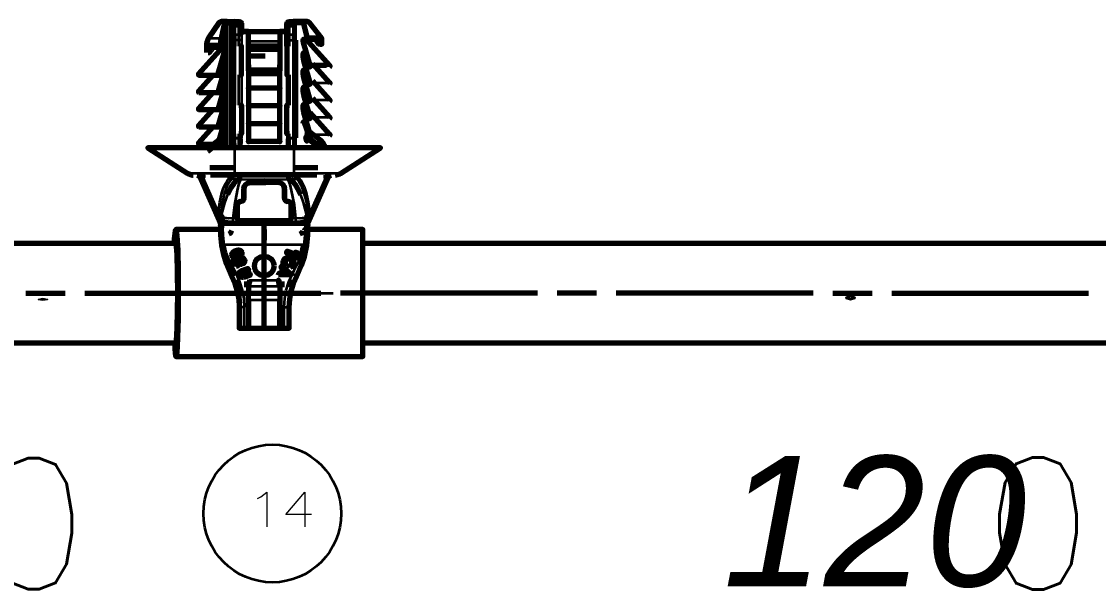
# Model space of a CAD drawing. Extents: x 0 to 174, y 0 to 33.
# Drawn here: x 48.113 to 50.266, y 8.325 to 9.462 of the extents above; entities that cross this region are included whole.
import ezdxf
from ezdxf.enums import TextEntityAlignment as Align

# ---------------------------------------------------------------- set-up
doc = ezdxf.new("R2010")
doc.units = 0
doc.layers.add('PDF2_문자', color=7, linetype='Continuous')
doc.layers.add('PDF2_형상', color=157, linetype='Continuous', true_color=0x405f80)
doc.layers.add('YOLO_TEXT', color=3, linetype='Continuous', true_color=0x008230)
doc.styles.add('OCR_LATIN', font='txt.shx')
doc.styles.add('PDF LucidaHandwriting Italic', font='ariali.ttf')

msp = doc.modelspace()

# ---------------------------------------------------------------- linework, layer by layer
at = {"layer": 'PDF2_형상', "lineweight": 70}
for points in [[(48.5237, 9.4618), (48.5207, 9.4618), (48.5142, 9.4618), (48.5121, 9.4618), (48.5119, 9.4618), (48.5079, 9.4597), (48.4863, 9.4287), (48.4829, 9.4199), (48.4828, 9.4175), (48.4828, 9.3997)], [(48.5062, 9.3546), (48.5058, 9.3571), (48.5194, 9.4033), (48.5199, 9.4065), (48.5199, 9.4076), (48.5196, 9.409), (48.5192, 9.4096), (48.5118, 9.4096), (48.5111, 9.4117), (48.5111, 9.4175), (48.5114, 9.4235), (48.5122, 9.4287), (48.5193, 9.4597), (48.5207, 9.4618), (48.5142, 9.4618), (48.5125, 9.4618), (48.5119, 9.4618)], [(48.5221, 9.2096), (48.5221, 9.4568), (48.5226, 9.4604), (48.5231, 9.4614), (48.5233, 9.4617), (48.5237, 9.4618), (48.53, 9.4618), (48.5337, 9.4618), (48.5369, 9.4618), (48.5392, 9.4618), (48.5399, 9.4618), (48.54, 9.4618), (48.5475, 9.4618)], [(48.5399, 9.4618), (48.5381, 9.4614), (48.5364, 9.4604), (48.5353, 9.4588), (48.535, 9.4568)], [(48.54, 9.4618), (48.54, 9.4617), (48.5401, 9.4525)], [(48.5474, 9.4525), (48.5475, 9.4617), (48.5475, 9.4618), (48.5478, 9.4618), (48.5496, 9.4614), (48.5512, 9.4604), (48.5522, 9.4588), (48.5526, 9.4568), (48.5526, 9.4421)], [(48.6432, 9.4421), (48.6432, 9.4568), (48.6436, 9.4588), (48.6446, 9.4604), (48.6463, 9.4614), (48.6481, 9.4618), (48.6483, 9.4618), (48.6558, 9.4618), (48.656, 9.4618)], [(48.6483, 9.4618), (48.6483, 9.4617), (48.6485, 9.4525)], [(48.6558, 9.4618), (48.6558, 9.4617), (48.6557, 9.4525)], [(48.6721, 9.4618), (48.6658, 9.4618), (48.6621, 9.4618), (48.6589, 9.4618), (48.6567, 9.4618), (48.656, 9.4618), (48.6578, 9.4614), (48.6594, 9.4604), (48.6606, 9.4588), (48.6608, 9.4568)], [(48.7131, 9.4165), (48.7097, 9.4165), (48.7115, 9.4165), (48.7131, 9.4165), (48.7131, 9.4279), (48.7128, 9.4287), (48.6879, 9.46), (48.6842, 9.4618), (48.6839, 9.4618), (48.6818, 9.4618), (48.6751, 9.4618), (48.6721, 9.4618), (48.6725, 9.4617), (48.6728, 9.4614), (48.6732, 9.4604), (48.6736, 9.4588), (48.6738, 9.4568)], [(48.709, 9.4287), (48.7076, 9.4287), (48.7035, 9.4287), (48.6846, 9.4287), (48.6765, 9.46), (48.6751, 9.4618), (48.6818, 9.4618), (48.6835, 9.4618), (48.6842, 9.4618)], [(48.6433, 9.4421), (48.6385, 9.4421), (48.6294, 9.4421), (48.6294, 9.4406), (48.6294, 9.4364), (48.6294, 9.43), (48.6294, 9.4224), (48.6294, 9.4151), (48.6294, 9.4133), (48.6294, 9.4126), (48.6294, 9.4097), (48.6294, 9.4067), (48.6294, 9.4058), (48.6294, 9.4057), (48.6294, 9.4056), (48.6294, 9.4026), (48.6294, 9.3946), (48.6294, 9.3819), (48.6294, 9.3662), (48.6294, 9.3644), (48.6294, 9.3635), (48.6294, 9.3632), (48.6294, 9.3643), (48.5664, 9.3643), (48.5664, 9.3635), (48.5664, 9.3632), (48.5664, 9.3644), (48.5664, 9.3662), (48.5664, 9.3819), (48.5664, 9.3946), (48.5664, 9.4026), (48.5664, 9.4056), (48.5664, 9.4067), (48.5664, 9.4097), (48.5664, 9.4117), (48.5664, 9.4126), (48.5664, 9.4151), (48.5664, 9.4224), (48.5664, 9.43), (48.5664, 9.4364), (48.5664, 9.4406), (48.5664, 9.4417), (48.5664, 9.4419), (48.5664, 9.4421), (48.5574, 9.4421), (48.5525, 9.4421)], [(48.5664, 9.4421), (48.6294, 9.4421)], [(48.6433, 9.4126), (48.6433, 9.4382)], [(48.5353, 9.2294), (48.5353, 9.4247)], [(48.5401, 9.4126), (48.5367, 9.4126), (48.5367, 9.3551), (48.5401, 9.3551)], [(48.5472, 9.3551), (48.5526, 9.3551), (48.5526, 9.4126), (48.5472, 9.4126)], [(48.6294, 9.4126), (48.5664, 9.4126)], [(48.6486, 9.4126), (48.6432, 9.4126), (48.6432, 9.3551), (48.6486, 9.3551)], [(48.6557, 9.3551), (48.6592, 9.3551), (48.6592, 9.4126), (48.6557, 9.4126)], [(48.6606, 9.4247), (48.6606, 9.2294)], [(48.7228, 9.3737), (48.7168, 9.3737), (48.69, 9.3737), (48.6764, 9.42), (48.676, 9.4233), (48.676, 9.4244), (48.6767, 9.4264), (48.6842, 9.4264), (48.6964, 9.4264), (48.7054, 9.4264), (48.7065, 9.4265), (48.7083, 9.4219), (48.7093, 9.4249), (48.7097, 9.4279), (48.7065, 9.4265)], [(48.6846, 9.4287), (48.6847, 9.4274), (48.6842, 9.4264)], [(48.6885, 9.4264), (48.6865, 9.4244)], [(48.7283, 9.3712), (48.7299, 9.3728), (48.7294, 9.3737), (48.6878, 9.42), (48.6865, 9.4233)], [(48.7097, 9.4165), (48.7096, 9.4165), (48.7092, 9.4165), (48.7083, 9.4165), (48.7076, 9.4165), (48.7069, 9.4167), (48.7064, 9.4171), (48.7033, 9.4214), (48.7054, 9.4214), (48.7054, 9.4264)], [(48.5093, 9.4065), (48.5081, 9.4033), (48.4664, 9.3571), (48.4665, 9.3549), (48.4675, 9.3546), (48.4682, 9.3546), (48.4701, 9.3546), (48.4781, 9.3546), (48.4903, 9.3546), (48.5062, 9.3546), (48.5082, 9.3546), (48.5083, 9.3546), (48.5086, 9.355), (48.5182, 9.3817), (48.5185, 9.3824), (48.5186, 9.3825), (48.5189, 9.3825), (48.519, 9.3825), (48.5192, 9.3822), (48.5197, 9.3811), (48.5199, 9.3796), (48.5199, 9.3751), (48.5196, 9.3706), (48.5188, 9.3665), (48.5058, 9.3225), (48.5062, 9.32)], [(48.4861, 9.3997), (48.4875, 9.3997), (48.4882, 9.3997), (48.4889, 9.4), (48.4894, 9.4004), (48.4925, 9.4047), (48.4946, 9.4076)], [(48.5118, 9.4096), (48.4999, 9.4096), (48.4908, 9.4096), (48.4894, 9.4099)], [(48.5093, 9.4076), (48.5074, 9.4096)], [(48.6294, 9.4056), (48.5664, 9.4056)], [(48.5997, 9.3926), (48.5664, 9.3926)], [(48.676, 9.2585), (48.6761, 9.2601), (48.6767, 9.2611), (48.6768, 9.2614), (48.6769, 9.2614), (48.6772, 9.2614), (48.6774, 9.2612), (48.6776, 9.2607), (48.6872, 9.2339), (48.6875, 9.2336), (48.6876, 9.2335), (48.6896, 9.2335), (48.69, 9.2343), (48.69, 9.236), (48.6771, 9.28), (48.6762, 9.2839), (48.676, 9.2886), (48.676, 9.2929), (48.6761, 9.2946), (48.6767, 9.2957), (48.6768, 9.2958), (48.6769, 9.2958), (48.6772, 9.2958), (48.6774, 9.2957), (48.6776, 9.2951), (48.6872, 9.2685), (48.6875, 9.2681), (48.6876, 9.2679), (48.6896, 9.2679), (48.69, 9.2687), (48.69, 9.2704), (48.6771, 9.3144), (48.6762, 9.3183), (48.676, 9.3231), (48.676, 9.3274), (48.6761, 9.329), (48.6767, 9.3301), (48.6768, 9.3303), (48.6769, 9.3303), (48.6772, 9.3303), (48.6774, 9.3301), (48.6776, 9.3296), (48.6872, 9.3029), (48.6875, 9.3025), (48.6876, 9.3024), (48.6896, 9.3024), (48.69, 9.3032), (48.69, 9.3049), (48.6771, 9.3489), (48.6762, 9.3528), (48.676, 9.3575), (48.676, 9.3618), (48.6761, 9.3635), (48.6767, 9.3646), (48.6768, 9.3647), (48.6769, 9.3647), (48.6772, 9.3647), (48.6774, 9.3646), (48.6776, 9.364), (48.6872, 9.3374), (48.6875, 9.3369), (48.6876, 9.3368), (48.6896, 9.3368), (48.69, 9.3376), (48.69, 9.3393), (48.6771, 9.3833), (48.6762, 9.3872), (48.676, 9.3919), (48.676, 9.3963), (48.6761, 9.3979), (48.6767, 9.399), (48.6768, 9.3992), (48.6769, 9.3992), (48.6772, 9.3992), (48.6774, 9.399), (48.6776, 9.3985), (48.6872, 9.3718), (48.6875, 9.3714), (48.6876, 9.3712), (48.6896, 9.3712), (48.69, 9.3721), (48.69, 9.3737)], [(48.5664, 9.375), (48.5664, 9.3701), (48.5664, 9.3672), (48.5664, 9.3592), (48.5664, 9.3465), (48.5664, 9.3308), (48.5664, 9.329), (48.5664, 9.3278), (48.5664, 9.3281), (48.5664, 9.3289), (48.6294, 9.3289), (48.6294, 9.3278), (48.6294, 9.3281), (48.6294, 9.329), (48.6294, 9.3308), (48.6294, 9.3465), (48.6294, 9.3592), (48.6294, 9.3672), (48.6294, 9.3701), (48.6294, 9.3715), (48.6294, 9.375)], [(48.7283, 9.3368), (48.7299, 9.3383), (48.7294, 9.3393), (48.695, 9.3775)], [(48.4951, 9.3546), (48.4664, 9.3225), (48.4665, 9.3204), (48.4675, 9.3201)], [(48.4675, 9.32), (48.4682, 9.32), (48.4701, 9.32), (48.4781, 9.32), (48.4903, 9.32), (48.5062, 9.32), (48.5082, 9.32), (48.5082, 9.3201), (48.5083, 9.3201), (48.5086, 9.3206), (48.5182, 9.3472), (48.5185, 9.3479), (48.5186, 9.3481), (48.5189, 9.3481), (48.519, 9.3481), (48.5192, 9.3478), (48.5197, 9.3467), (48.5199, 9.3451), (48.5199, 9.3407), (48.5196, 9.3361), (48.5188, 9.3321), (48.5058, 9.2881), (48.5062, 9.2856)], [(48.5664, 9.3632), (48.5664, 9.3631), (48.5664, 9.3632)], [(48.6294, 9.3572), (48.5664, 9.3572)], [(48.6294, 9.3632), (48.6294, 9.3631), (48.6294, 9.3632)], [(48.5664, 9.3396), (48.5664, 9.3346), (48.5664, 9.3318), (48.5664, 9.3236), (48.5664, 9.3111), (48.5664, 9.2953), (48.5664, 9.2936), (48.5664, 9.2924), (48.5664, 9.2926), (48.5664, 9.2935), (48.6294, 9.2935), (48.6294, 9.2924), (48.6294, 9.2926), (48.6294, 9.2936), (48.6294, 9.2953), (48.6294, 9.3111), (48.6294, 9.3237), (48.6294, 9.3318), (48.6294, 9.3346), (48.6294, 9.3361), (48.6294, 9.3396)], [(48.5664, 9.3278), (48.5664, 9.3276), (48.5664, 9.3278)], [(48.6294, 9.3278), (48.6294, 9.3276), (48.6294, 9.3278)], [(48.7283, 9.3024), (48.7299, 9.3039), (48.7294, 9.3049), (48.695, 9.3431)], [(48.4951, 9.32), (48.4664, 9.2881), (48.4665, 9.286), (48.4675, 9.2857)], [(48.4675, 9.2856), (48.4682, 9.2856), (48.4701, 9.2856), (48.4781, 9.2856), (48.4903, 9.2856), (48.5062, 9.2856), (48.5082, 9.2856), (48.5082, 9.2857), (48.5083, 9.2857), (48.5086, 9.2861), (48.5182, 9.3128), (48.5185, 9.3133), (48.5186, 9.3136), (48.5189, 9.3136), (48.519, 9.3136), (48.5192, 9.3133), (48.5197, 9.3122), (48.5199, 9.3107), (48.5199, 9.3062), (48.5196, 9.3017), (48.5188, 9.2976), (48.5058, 9.2536), (48.5062, 9.2511)], [(48.7283, 9.2679), (48.7299, 9.2694), (48.7294, 9.2704), (48.695, 9.3086)], [(48.4951, 9.2856), (48.4664, 9.2536), (48.4665, 9.2515), (48.4675, 9.2513)], [(48.5401, 9.2369), (48.5367, 9.2369), (48.5367, 9.2944), (48.5401, 9.2944)], [(48.5472, 9.2944), (48.5526, 9.2944), (48.5526, 9.2369), (48.5472, 9.2369)], [(48.5664, 9.3042), (48.5664, 9.2992), (48.5664, 9.2964), (48.5664, 9.2882), (48.5664, 9.2757), (48.5664, 9.2599), (48.5664, 9.2582), (48.5664, 9.2569), (48.5664, 9.2572), (48.5664, 9.2581), (48.6294, 9.2581), (48.6294, 9.2569), (48.6294, 9.2572), (48.6294, 9.2582), (48.6294, 9.2599), (48.6294, 9.2757), (48.6294, 9.2882), (48.6294, 9.2964), (48.6294, 9.2992), (48.6294, 9.3007), (48.6294, 9.3042)], [(48.5664, 9.2924), (48.5664, 9.2922), (48.5664, 9.2924)], [(48.6294, 9.2924), (48.6294, 9.2922), (48.6294, 9.2924)], [(48.6486, 9.2369), (48.6432, 9.2369), (48.6432, 9.2944), (48.6486, 9.2944)], [(48.6557, 9.2369), (48.6592, 9.2369), (48.6592, 9.2944), (48.6557, 9.2944)], [(48.4675, 9.2511), (48.4682, 9.2511), (48.4701, 9.2511), (48.4781, 9.2511), (48.4903, 9.2511), (48.5062, 9.2511), (48.5082, 9.2511), (48.5082, 9.2513), (48.5083, 9.2513), (48.5086, 9.2517), (48.5182, 9.2783), (48.5185, 9.2789), (48.5186, 9.279), (48.5189, 9.2792), (48.519, 9.2792), (48.5192, 9.2789), (48.5197, 9.2778), (48.5199, 9.2763), (48.5199, 9.2718), (48.5196, 9.2672), (48.5188, 9.2632), (48.5058, 9.2192), (48.5062, 9.2167)], [(48.5664, 9.2687), (48.5664, 9.2637), (48.5664, 9.261), (48.5664, 9.2528), (48.5664, 9.2401), (48.5664, 9.2244), (48.5664, 9.2226), (48.5664, 9.2215), (48.5664, 9.2218), (48.5664, 9.2226), (48.6294, 9.2226), (48.6294, 9.2215), (48.6294, 9.2218), (48.6294, 9.2228), (48.6294, 9.2244), (48.6294, 9.2403), (48.6294, 9.2528), (48.6294, 9.261), (48.6294, 9.2637), (48.6294, 9.2653), (48.6294, 9.2687)], [(48.7283, 9.2335), (48.7299, 9.235), (48.7294, 9.236), (48.6897, 9.28)], [(48.4951, 9.2511), (48.4664, 9.2192), (48.4665, 9.2171), (48.4675, 9.2167), (48.4682, 9.2167), (48.4701, 9.2167), (48.4781, 9.2167), (48.4903, 9.2167), (48.5062, 9.2167), (48.5082, 9.2167), (48.5083, 9.2168), (48.5086, 9.2172), (48.5182, 9.2439), (48.5185, 9.2444), (48.5186, 9.2446), (48.5189, 9.2447), (48.519, 9.2447), (48.5192, 9.2444), (48.5197, 9.2433), (48.5199, 9.2417), (48.5093, 9.2417)], [(48.5199, 9.2417), (48.5199, 9.2094)], [(48.5664, 9.2569), (48.5664, 9.2568), (48.5664, 9.2569)], [(48.6294, 9.2569), (48.6294, 9.2568), (48.6294, 9.2569)], [(48.7182, 9.2138), (48.7156, 9.2189), (48.7086, 9.2151), (48.7156, 9.2189), (48.7115, 9.2236), (48.6868, 9.2429)], [(48.5099, 9.2269), (48.4818, 9.2058)], [(48.5144, 9.2265), (48.5144, 9.2203), (48.5144, 9.2188), (48.5144, 9.215), (48.5144, 9.2138)], [(48.5664, 9.2215), (48.5664, 9.2214), (48.5664, 9.2215)], [(48.6294, 9.2215), (48.6294, 9.2214), (48.6294, 9.2215)], [(48.6829, 9.2225), (48.6814, 9.2303), (48.6842, 9.2307), (48.6876, 9.2249), (48.6856, 9.2254), (48.6836, 9.2244), (48.6829, 9.2225), (48.6833, 9.224), (48.6846, 9.2251), (48.6861, 9.2254), (48.6876, 9.2247), (48.6876, 9.2249), (48.7017, 9.2139), (48.7043, 9.2107), (48.705, 9.2093)], [(48.6835, 9.2242), (48.6853, 9.2256), (48.6869, 9.2258)], [(48.7067, 9.2174), (48.7115, 9.2236)], [(48.7399, 9.1547), (48.749, 9.1571), (48.7504, 9.1578), (48.8306, 9.2089), (48.6569, 9.2089), (48.5389, 9.2089), (48.4161, 9.2089), (48.3785, 9.2089), (48.3686, 9.2089), (48.3668, 9.2089), (48.3653, 9.2089), (48.4454, 9.1578), (48.4544, 9.1547), (48.456, 9.1547)], [(48.5082, 9.2085), (48.5117, 9.2142), (48.5144, 9.2138), (48.5129, 9.2061)], [(48.7112, 9.2101), (48.7174, 9.2133), (48.7182, 9.2138), (48.7196, 9.2104), (48.72, 9.2068)], [(48.464, 9.1547), (48.4667, 9.1539), (48.4685, 9.1518), (48.4749, 9.1499), (48.4749, 9.1547), (48.4749, 9.1499), (48.4685, 9.1518), (48.5101, 9.0585), (48.5065, 9.0786)], [(48.5389, 9.1694), (48.4892, 9.1694)], [(48.7032, 9.1547), (48.6888, 9.1547), (48.6569, 9.1547), (48.5389, 9.1547), (48.5072, 9.1547), (48.4908, 9.1547)], [(48.7049, 9.1694), (48.6569, 9.1694)], [(48.6635, 9.1464), (48.6622, 9.149), (48.6626, 9.1518), (48.6643, 9.1539), (48.6669, 9.1547)], [(48.6854, 9.0569), (48.6857, 9.0585), (48.7274, 9.1518), (48.721, 9.1499), (48.7274, 9.1518), (48.7292, 9.1539), (48.7318, 9.1547)], [(48.721, 9.1547), (48.721, 9.154), (48.721, 9.1499)], [(48.525, 9.1158), (48.5318, 9.1296), (48.5376, 9.1385), (48.5447, 9.1458)], [(48.5575, 9.1275), (48.5587, 9.1328), (48.5575, 9.1275), (48.5575, 9.1274), (48.5572, 9.1079), (48.5568, 9.1056)], [(48.5587, 9.1328), (48.5606, 9.1357), (48.5646, 9.1387), (48.5701, 9.14), (48.5949, 9.14)], [(48.6371, 9.1328), (48.6385, 9.1275), (48.6371, 9.1328), (48.6353, 9.1357), (48.6312, 9.1387), (48.6257, 9.14), (48.601, 9.14), (48.5949, 9.14), (48.601, 9.14)], [(48.671, 9.1154), (48.6654, 9.1271), (48.6597, 9.1364), (48.6558, 9.1414), (48.6511, 9.1458)], [(48.5572, 9.1079), (48.5575, 9.1274)], [(48.6385, 9.1274), (48.6385, 9.1079), (48.6385, 9.1274), (48.6385, 9.1275)], [(48.5463, 9.1001), (48.5492, 9.1015), (48.5497, 9.1015), (48.5501, 9.1015), (48.5503, 9.1017), (48.551, 9.1017), (48.5547, 9.1028), (48.5568, 9.1056), (48.5544, 9.1026), (48.551, 9.1017), (48.5503, 9.1017), (48.5463, 9.1001), (48.5456, 9.0993)], [(48.551, 9.1017), (48.551, 9.1017)], [(48.6399, 9.1042), (48.6426, 9.1021), (48.6444, 9.1017), (48.6407, 9.1032), (48.6399, 9.1042), (48.6385, 9.1079)], [(48.6503, 9.0993), (48.6518, 9.0954), (48.6503, 9.0993), (48.6483, 9.101), (48.6456, 9.1017), (48.6449, 9.1017), (48.6444, 9.1017)], [(48.6518, 9.0954), (48.6519, 9.0685), (48.6519, 9.0683), (48.6519, 9.0685), (48.6518, 9.0953)], [(48.5065, 9.0814), (48.5082, 9.0789), (48.5083, 9.0786), (48.5101, 9.0719), (48.5104, 9.0649), (48.5104, 9.064), (48.5104, 9.0629), (48.5104, 9.0603), (48.5104, 9.0558), (48.5104, 9.0537), (48.5104, 9.0544), (48.5121, 9.0572), (48.5154, 9.0585)], [(48.5104, 9.0629), (48.5106, 9.0633), (48.5113, 9.065), (48.5128, 9.0661), (48.5143, 9.0667), (48.5129, 9.0708), (48.5125, 9.0744), (48.5125, 9.0746)], [(48.5439, 9.0683), (48.5444, 9.0663), (48.5457, 9.0646), (48.5489, 9.0635), (48.5821, 9.0635), (48.5931, 9.0635), (48.6371, 9.0635), (48.6469, 9.0635)], [(48.6504, 9.0649), (48.6469, 9.0635), (48.6504, 9.0649), (48.6515, 9.0664), (48.6519, 9.0683)], [(48.6519, 9.0685), (48.6519, 9.0685)], [(48.6804, 9.0585), (48.6836, 9.0575), (48.685, 9.0556), (48.6854, 9.0537), (48.6854, 9.0603), (48.6854, 9.0629), (48.6854, 9.0631), (48.6854, 9.0633), (48.6854, 9.0642), (48.6854, 9.0649), (48.6857, 9.0719), (48.6875, 9.0786), (48.6876, 9.0789), (48.6893, 9.0814)], [(48.6832, 9.0746), (48.6833, 9.0744), (48.6829, 9.0708), (48.6815, 9.0667), (48.6843, 9.0653), (48.6853, 9.0633), (48.6854, 9.0629)], [(48.6857, 9.0585), (48.6893, 9.0786)], [(48.5104, 9.0569), (48.5101, 9.0585)], [(48.5104, 9.0558), (48.5118, 9.0592), (48.5149, 9.0606), (48.5154, 9.0606)], [(48.5104, 9.0537), (48.5104, 9.0454), (48.5107, 9.0347), (48.5128, 9.0146), (48.5165, 8.9958), (48.5221, 8.9775), (48.5271, 8.9649), (48.5328, 8.9526), (48.5393, 8.9378), (48.544, 8.9222), (48.5469, 8.9061), (48.5479, 8.89), (48.5479, 8.8486), (48.5579, 8.8486), (48.5642, 8.8486), (48.5667, 8.8486), (48.5692, 8.8486), (48.6267, 8.8486), (48.6292, 8.8486), (48.6317, 8.8486), (48.6379, 8.8486), (48.6479, 8.8486), (48.6479, 8.89), (48.6489, 8.9061), (48.6518, 8.9222), (48.6565, 8.9378), (48.6631, 8.9526), (48.6725, 8.9742), (48.6782, 8.9919), (48.6831, 9.0146), (48.6851, 9.0347), (48.6854, 9.0454), (48.6854, 9.0537)], [(48.5104, 9.0517), (48.5113, 9.0486), (48.5136, 9.0463), (48.5167, 9.0454)], [(48.5154, 9.0583), (48.6804, 9.0583)], [(48.6792, 9.045), (48.6792, 9.0454), (48.6822, 9.0463), (48.6846, 9.0486), (48.6854, 9.0517)], [(48.6854, 9.0603), (48.685, 9.0619), (48.684, 9.0635), (48.6824, 9.0644), (48.6804, 9.0647)], [(48.6804, 9.049), (48.684, 9.0481), (48.685, 9.0468), (48.6854, 9.0454)], [(48.4182, 9.0179), (48.4186, 9.0264), (48.4203, 9.0431), (48.421, 9.0451), (48.4211, 9.0454), (48.4213, 9.0456), (48.4213, 9.0454), (48.4214, 9.0454), (48.4215, 9.0453), (48.4217, 9.045), (48.4221, 9.0435), (48.4233, 9.0335), (48.4249, 9.0043), (48.4258, 8.9622), (48.4257, 8.8669), (48.4239, 8.8111), (48.4222, 8.7939), (48.4215, 8.7917), (48.4214, 8.7914), (48.4213, 8.7914), (48.5979, 8.7914), (48.7951, 8.7914), (48.7951, 9.0456), (48.6854, 9.0456)], [(48.5104, 9.0456), (48.4213, 9.0456)], [(48.5269, 9.0372), (48.5303, 9.0385), (48.5321, 9.0404), (48.5329, 9.0438)], [(48.6694, 9.0372), (48.6728, 9.0385), (48.6746, 9.0404), (48.6754, 9.0438)], [(46.9975, 8.8189), (48.4213, 8.8189), (48.4214, 8.8189), (48.4214, 8.819), (48.4217, 8.8197), (48.4224, 8.8232), (48.4239, 8.8482), (48.425, 8.9167), (48.4247, 8.9604), (48.4236, 8.9958), (48.4225, 9.0122), (48.4213, 9.0179), (46.9975, 9.0179)], [(48.6686, 8.9825), (48.6729, 8.9972), (48.6762, 9.0122)], [(50.7465, 9.0179), (48.7951, 9.0179)], [(48.5265, 8.9846), (48.5319, 8.9701), (48.5383, 8.9562)], [(48.5431, 8.9458), (48.5454, 8.9301), (48.5476, 8.9036), (48.5474, 8.9032), (48.5474, 8.9029), (48.5478, 8.9031), (48.5535, 8.9036)], [(48.5629, 8.9301), (48.5629, 8.9414)], [(48.6329, 8.9414), (48.6329, 8.9301)], [(48.6504, 8.9301), (48.6528, 8.9458)], [(48.5667, 8.8486), (48.5667, 8.9181), (48.5669, 8.9275), (48.5674, 8.9322)], [(48.6285, 8.9322), (48.6289, 8.9275), (48.6292, 8.9181), (48.6292, 8.8486)], [(48.6482, 8.9036), (48.6485, 8.9032), (48.6485, 8.9029)], [(48.4182, 8.8189), (48.4196, 8.7985), (48.4204, 8.7932), (48.4213, 8.7914)], [(48.7951, 8.8189), (50.7465, 8.8189)]]:
    msp.add_lwpolyline(points, dxfattribs=at)
at = {"layer": 'PDF2_형상', "lineweight": 35}
for points in [[(48.5193, 9.4597), (48.5079, 9.4597)], [(48.5221, 9.4568), (48.53, 9.4568), (48.53, 9.2103)], [(48.54, 9.4618), (48.5381, 9.4614), (48.5365, 9.4604), (48.5354, 9.4588), (48.535, 9.4568), (48.53, 9.4568), (48.53, 9.4618)], [(48.535, 9.4568), (48.535, 9.4568)], [(48.5351, 9.45), (48.5351, 9.455), (48.5351, 9.4567), (48.535, 9.4568)], [(48.5475, 9.4618), (48.5493, 9.4614), (48.551, 9.4604), (48.5521, 9.4588), (48.5524, 9.4568), (48.5526, 9.4568)], [(48.5524, 9.4568), (48.5524, 9.4567), (48.5524, 9.455), (48.5522, 9.45), (48.5522, 9.4325), (48.5522, 9.4247), (48.5522, 9.4126)], [(48.6432, 9.4568), (48.6435, 9.4568)], [(48.6485, 9.4525), (48.6453, 9.4519), (48.6442, 9.4512), (48.6436, 9.4504), (48.6436, 9.45), (48.6435, 9.455), (48.6435, 9.4567), (48.6435, 9.4568), (48.6438, 9.4588), (48.6449, 9.4604), (48.6465, 9.4614), (48.6483, 9.4618)], [(48.6658, 9.4568), (48.6608, 9.4568), (48.6601, 9.4593), (48.6583, 9.4611), (48.6558, 9.4618)], [(48.6608, 9.4568), (48.6608, 9.4567), (48.6607, 9.455), (48.6607, 9.45)], [(48.6608, 9.4568), (48.6608, 9.4568)], [(48.6738, 9.4568), (48.6658, 9.4568), (48.6658, 9.4604), (48.6658, 9.4618)], [(48.6879, 9.46), (48.6765, 9.46)], [(48.5353, 9.4325), (48.5351, 9.45), (48.5353, 9.4504), (48.5358, 9.4512), (48.5369, 9.4519), (48.5401, 9.4525)], [(48.5472, 9.4126), (48.5472, 9.4247), (48.5401, 9.4247), (48.5353, 9.4247), (48.5353, 9.4325), (48.5357, 9.4335), (48.5367, 9.4343), (48.5401, 9.4351), (48.5401, 9.4525), (48.5474, 9.4525), (48.5506, 9.4519), (48.5517, 9.4512), (48.5522, 9.4504), (48.5522, 9.45)], [(48.5522, 9.4247), (48.5472, 9.4247), (48.5472, 9.4351), (48.5401, 9.4351), (48.5401, 9.4247), (48.5401, 9.4126)], [(48.5522, 9.4325), (48.5521, 9.4329), (48.5515, 9.4337), (48.5504, 9.4344), (48.5472, 9.4351), (48.5474, 9.4525)], [(48.5664, 9.4382), (48.5574, 9.4382), (48.5525, 9.4382)], [(48.5574, 9.4421), (48.5574, 9.441), (48.5574, 9.4382)], [(48.6433, 9.4382), (48.6385, 9.4382), (48.6294, 9.4382)], [(48.6385, 9.4382), (48.6385, 9.4421)], [(48.6436, 9.4247), (48.6486, 9.4247), (48.6486, 9.4351), (48.6451, 9.4343), (48.644, 9.4335), (48.6436, 9.4325), (48.6436, 9.45)], [(48.6557, 9.4525), (48.6557, 9.4351), (48.6587, 9.4344), (48.6599, 9.4337), (48.6606, 9.4329), (48.6606, 9.4325)], [(48.4828, 9.4175), (48.5111, 9.4175)], [(48.4863, 9.4287), (48.5122, 9.4287)], [(48.5664, 9.4224), (48.6294, 9.4224)], [(48.5664, 9.4151), (48.6294, 9.4151)], [(48.6436, 9.4126), (48.6436, 9.4247), (48.6436, 9.4325)], [(48.6486, 9.4126), (48.6486, 9.4247), (48.6557, 9.4247), (48.6557, 9.4126)], [(48.676, 9.4244), (48.6865, 9.4244)], [(48.6865, 9.4233), (48.676, 9.4233)], [(48.6878, 9.42), (48.6764, 9.42)], [(48.7054, 9.4214), (48.7083, 9.4219), (48.7083, 9.4165)], [(48.7097, 9.4279), (48.7097, 9.4165)], [(48.4861, 9.3997), (48.4861, 9.4117), (48.5111, 9.4117)], [(48.4875, 9.3997), (48.4875, 9.4054), (48.4908, 9.4047), (48.4908, 9.4082), (48.4908, 9.4096)], [(48.4908, 9.4047), (48.4925, 9.4047)], [(48.5194, 9.4033), (48.5081, 9.4033)], [(48.5093, 9.4076), (48.5199, 9.4076)], [(48.5199, 9.4065), (48.5093, 9.4065)], [(48.5956, 9.4097), (48.5664, 9.4097)], [(48.676, 9.3963), (48.6865, 9.3963)], [(48.6865, 9.3919), (48.676, 9.3919)], [(48.5093, 9.3796), (48.5199, 9.3796)], [(48.5199, 9.3751), (48.5093, 9.3751)], [(48.6771, 9.3833), (48.6897, 9.3833)], [(48.7228, 9.3737), (48.7294, 9.3737)], [(48.4664, 9.3571), (48.5058, 9.3571)], [(48.5061, 9.3665), (48.5188, 9.3665)], [(48.5401, 9.2944), (48.5401, 9.3551)], [(48.5472, 9.2944), (48.5472, 9.3551)], [(48.5522, 9.3551), (48.5522, 9.2944)], [(48.5525, 9.3551), (48.5525, 9.2944)], [(48.5664, 9.3662), (48.6294, 9.3662)], [(48.6436, 9.2944), (48.6436, 9.3551)], [(48.6486, 9.3551), (48.6486, 9.2944)], [(48.6557, 9.3551), (48.6557, 9.2944)], [(48.676, 9.3618), (48.6865, 9.3618)], [(48.6865, 9.3575), (48.676, 9.3575)], [(48.6771, 9.3489), (48.6897, 9.3489)], [(48.5061, 9.3321), (48.5188, 9.3321)], [(48.5093, 9.3451), (48.5199, 9.3451)], [(48.5199, 9.3407), (48.5093, 9.3407)], [(48.6294, 9.3308), (48.5664, 9.3308)], [(48.676, 9.3274), (48.6865, 9.3274)], [(48.69, 9.3393), (48.7188, 9.3393), (48.7267, 9.3393), (48.7282, 9.3393), (48.7294, 9.3393)], [(48.4664, 9.3225), (48.5058, 9.3225)], [(48.5093, 9.3107), (48.5199, 9.3107)], [(48.5199, 9.3062), (48.5093, 9.3062)], [(48.6865, 9.3231), (48.676, 9.3231)], [(48.6771, 9.3144), (48.6897, 9.3144)], [(48.69, 9.3049), (48.7188, 9.3049), (48.7267, 9.3049), (48.7282, 9.3049), (48.7294, 9.3049)], [(48.4664, 9.2881), (48.5058, 9.2881)], [(48.5061, 9.2976), (48.5188, 9.2976)], [(48.6294, 9.2953), (48.5664, 9.2953)], [(48.676, 9.2929), (48.6865, 9.2929)], [(48.6865, 9.2886), (48.676, 9.2886)], [(48.5061, 9.2632), (48.5188, 9.2632)], [(48.5093, 9.2763), (48.5199, 9.2763)], [(48.5199, 9.2718), (48.5093, 9.2718)], [(48.6771, 9.28), (48.6897, 9.28)], [(48.69, 9.2704), (48.7188, 9.2704), (48.7267, 9.2704), (48.7282, 9.2704), (48.7294, 9.2704)], [(48.4664, 9.2536), (48.5058, 9.2536)], [(48.6294, 9.2599), (48.5664, 9.2599)], [(48.6814, 9.2353), (48.6822, 9.2412), (48.6837, 9.2443), (48.6846, 9.2451), (48.685, 9.2454), (48.6854, 9.2454), (48.6858, 9.2453)], [(48.7112, 9.2101), (48.7086, 9.2151), (48.7067, 9.2174), (48.6837, 9.2353), (48.6836, 9.2388), (48.6843, 9.2417), (48.6856, 9.2429), (48.6861, 9.2432), (48.6868, 9.2429)], [(48.4664, 9.2192), (48.5058, 9.2192)], [(48.5118, 9.225), (48.5122, 9.22), (48.5121, 9.2188), (48.4865, 9.1994)], [(48.5099, 9.2269), (48.5101, 9.2271), (48.5103, 9.2271), (48.5107, 9.2268), (48.5113, 9.2264), (48.5118, 9.225), (48.5131, 9.226), (48.5135, 9.2265), (48.5125, 9.229), (48.5108, 9.2304)], [(48.5117, 9.2142), (48.5121, 9.215), (48.5121, 9.2188), (48.5144, 9.2188)], [(48.5144, 9.2265), (48.5135, 9.2265), (48.5144, 9.2203), (48.5122, 9.22)], [(48.5353, 9.2078), (48.5353, 9.2272), (48.5353, 9.2294), (48.5401, 9.2294), (48.5401, 9.2369)], [(48.5403, 9.2082), (48.5401, 9.2276), (48.5357, 9.2274), (48.5354, 9.2274), (48.5353, 9.2272)], [(48.5472, 9.2082), (48.5472, 9.2276), (48.5401, 9.2276), (48.5401, 9.2294), (48.5472, 9.2294), (48.5472, 9.2276), (48.5518, 9.2274), (48.5521, 9.2274), (48.5521, 9.2272), (48.5522, 9.2272), (48.5522, 9.2294)], [(48.5522, 9.2369), (48.5522, 9.2294), (48.5472, 9.2294), (48.5472, 9.2369)], [(48.5522, 9.2272), (48.5521, 9.2078)], [(48.5525, 9.2089), (48.5525, 9.2369)], [(48.6294, 9.2244), (48.5664, 9.2244)], [(48.6436, 9.2369), (48.6436, 9.2294), (48.6486, 9.2294), (48.6486, 9.2369)], [(48.6436, 9.2294), (48.6436, 9.2272), (48.6438, 9.2272), (48.6438, 9.2274), (48.644, 9.2274), (48.6486, 9.2276), (48.6486, 9.2294), (48.6557, 9.2294), (48.6557, 9.2276), (48.6486, 9.2276), (48.6486, 9.2082)], [(48.6438, 9.2078), (48.6436, 9.2272)], [(48.6557, 9.2369), (48.6557, 9.2294), (48.6606, 9.2294), (48.6606, 9.2272), (48.6604, 9.2274), (48.6601, 9.2274), (48.6557, 9.2276), (48.6557, 9.2082)], [(48.6606, 9.2272), (48.6606, 9.2078)], [(48.6814, 9.2303), (48.6814, 9.2315), (48.6837, 9.2315), (48.6837, 9.2353), (48.6814, 9.2353), (48.6814, 9.2315)], [(48.6829, 9.2225), (48.6829, 9.2225)], [(48.6842, 9.2307), (48.6837, 9.2315), (48.7035, 9.2163)], [(48.69, 9.236), (48.7188, 9.236), (48.7267, 9.236), (48.7282, 9.236), (48.7294, 9.236)], [(48.5144, 9.215), (48.5121, 9.215)], [(48.6569, 9.2089), (48.6569, 9.1578), (48.5389, 9.1578), (48.5389, 9.2089)], [(48.7043, 9.2107), (48.705, 9.2111), (48.7068, 9.2121), (48.7035, 9.2163), (48.7021, 9.2146), (48.7018, 9.214), (48.7017, 9.2139)], [(48.7068, 9.2121), (48.7076, 9.2107), (48.705, 9.2093)], [(48.5389, 9.1547), (48.5389, 9.1578), (48.4728, 9.1578), (48.4454, 9.1578)], [(48.5421, 9.1547), (48.5446, 9.1538), (48.5461, 9.1514), (48.5461, 9.1483), (48.5447, 9.1458), (48.5324, 9.1464)], [(48.5489, 9.1547), (48.5497, 9.1544), (48.5504, 9.1538), (48.5512, 9.1514), (48.551, 9.1469), (48.5504, 9.1458), (48.5979, 9.1465), (48.6454, 9.1458), (48.6446, 9.1483), (48.6446, 9.1514), (48.6453, 9.1536), (48.6458, 9.1543), (48.6465, 9.1547), (48.6468, 9.1547)], [(48.6635, 9.1464), (48.6511, 9.1458), (48.6497, 9.1483), (48.6497, 9.1514), (48.6512, 9.1538), (48.6538, 9.1547)], [(48.7504, 9.1578), (48.6569, 9.1578), (48.6569, 9.1547)], [(48.721, 9.1547), (48.721, 9.1533), (48.721, 9.1499), (48.6893, 9.0786), (48.6893, 9.0814), (48.6868, 9.1006), (48.6824, 9.119), (48.679, 9.1292), (48.6747, 9.1385), (48.6711, 9.1446), (48.6669, 9.1499), (48.6649, 9.1478), (48.6642, 9.1471), (48.6636, 9.1465), (48.6635, 9.1465), (48.6635, 9.1464), (48.6681, 9.1406), (48.6715, 9.1339), (48.6768, 9.1206), (48.6815, 9.1021), (48.6846, 9.0787)], [(48.4749, 9.1499), (48.5065, 9.0786), (48.5065, 9.0814), (48.509, 9.1006), (48.5135, 9.119), (48.5168, 9.1292), (48.5211, 9.1385), (48.5246, 9.1446), (48.5289, 9.1499), (48.5324, 9.1464), (48.5278, 9.1403), (48.524, 9.1336), (48.5186, 9.119), (48.5137, 9.0989), (48.5111, 9.0787), (48.5082, 9.0789)], [(48.5447, 9.1458), (48.5504, 9.1458), (48.5468, 9.1357), (48.5437, 9.1237), (48.5383, 9.0953), (48.5354, 9.0681), (48.5269, 9.0679), (48.5183, 9.0689), (48.5154, 9.0699), (48.5136, 9.0708), (48.5126, 9.0725), (48.5125, 9.0744), (48.5122, 9.0729), (48.5106, 9.0633)], [(48.6511, 9.1458), (48.6454, 9.1458), (48.649, 9.1357), (48.6521, 9.1236), (48.6575, 9.0953), (48.6604, 9.0681), (48.6519, 9.0683)], [(48.5126, 9.0746), (48.5189, 9.0992), (48.525, 9.1158)], [(48.6832, 9.0746), (48.6767, 9.0997), (48.671, 9.1154)], [(48.5503, 9.1017), (48.5503, 9.1017)], [(48.551, 9.1017), (48.551, 9.1017)], [(48.5083, 9.0786), (48.5065, 9.0786)], [(48.5111, 9.0787), (48.5104, 9.0629)], [(48.6853, 9.0633), (48.6835, 9.0736), (48.6833, 9.0744), (48.6833, 9.0728), (48.6815, 9.0704), (48.6783, 9.069), (48.669, 9.0679), (48.6604, 9.0681), (48.6606, 9.0608), (48.5979, 9.0604), (48.5353, 9.0608), (48.5299, 9.061), (48.5244, 9.0617), (48.5194, 9.0631), (48.5154, 9.0647), (48.5154, 9.0606), (48.5154, 9.0585), (48.5154, 9.0583), (48.5154, 9.049)], [(48.5439, 9.0683), (48.5354, 9.0681), (48.5353, 9.0608)], [(48.6833, 9.0744), (48.6833, 9.0744)], [(48.6833, 9.0744), (48.6833, 9.0744)], [(48.6854, 9.0629), (48.6846, 9.0787), (48.6876, 9.0789)], [(48.6893, 9.0786), (48.6875, 9.0786)], [(48.5104, 9.0603), (48.5108, 9.0619), (48.5119, 9.0635), (48.5135, 9.0644), (48.5154, 9.0647), (48.5143, 9.0667)], [(48.5128, 9.0146), (48.5135, 9.0147), (48.5178, 9.0153), (48.5158, 9.0335), (48.5154, 9.049), (48.5132, 9.0486), (48.5114, 9.0475), (48.5107, 9.0465), (48.5104, 9.0454)], [(48.6815, 9.0667), (48.6804, 9.0647), (48.6764, 9.0629), (48.6713, 9.0617), (48.6606, 9.0608)], [(48.6831, 9.0146), (48.6824, 9.0147), (48.6813, 9.0149), (48.6781, 9.0153), (48.68, 9.0335), (48.6804, 9.049), (48.6804, 9.0583), (48.6804, 9.0585), (48.6804, 9.0647)], [(48.6542, 8.9572), (48.6576, 8.9642), (48.6611, 8.9712), (48.6649, 8.9782), (48.6683, 8.9853), (48.6746, 8.9999), (48.6781, 9.0153), (48.5178, 9.0153), (48.5213, 8.9999), (48.5274, 8.9853), (48.531, 8.9782), (48.5347, 8.9712), (48.5382, 8.9642), (48.5417, 8.9572), (48.534, 8.9532), (48.5328, 8.9526)], [(48.5417, 8.9572), (48.5488, 8.9413), (48.5538, 8.9246), (48.5569, 8.9074), (48.5579, 8.89)], [(48.5674, 8.9322), (48.5692, 8.9324), (48.5692, 8.9444), (48.6267, 8.9444), (48.6267, 8.9324), (48.6285, 8.9322)], [(48.6379, 8.89), (48.6389, 8.9074), (48.6421, 8.9246), (48.6471, 8.9413), (48.6542, 8.9572), (48.6599, 8.9543), (48.6618, 8.9532), (48.6631, 8.9526)], [(48.5642, 8.9181), (48.5646, 8.926), (48.5657, 8.9326)], [(48.5642, 8.8486), (48.5642, 8.9181), (48.5658, 8.9181), (48.5664, 8.9181), (48.5665, 8.9181), (48.5667, 8.9181)], [(48.5667, 8.9156), (48.5667, 8.9157), (48.5668, 8.9158), (48.5674, 8.916), (48.5692, 8.9162), (48.5692, 8.9324), (48.6267, 8.9324), (48.6267, 8.9162), (48.6285, 8.916), (48.629, 8.9158), (48.6292, 8.9157), (48.6292, 8.9156)], [(48.6301, 8.9326), (48.6312, 8.926), (48.6317, 8.9181), (48.6292, 8.9181)], [(48.6317, 8.9181), (48.6317, 8.8486)], [(48.5667, 8.9042), (48.5674, 8.9042), (48.5692, 8.9042), (48.5692, 8.9162), (48.6267, 8.9162), (48.6267, 8.9042), (48.6285, 8.9042), (48.6292, 8.9042)], [(48.6267, 8.8486), (48.6267, 8.9042), (48.5692, 8.9042), (48.5692, 8.8486)], [(48.5579, 8.8486), (48.5579, 8.89), (48.5481, 8.89), (48.5479, 8.89)], [(48.6379, 8.8486), (48.6379, 8.89), (48.6443, 8.89), (48.6465, 8.89), (48.6479, 8.89)]]:
    msp.add_lwpolyline(points, dxfattribs=at)
at = {"layer": 'PDF2_형상', "lineweight": 70}
for points in [[(48.5525, 9.4421), (48.5525, 9.4419), (48.5525, 9.4407), (48.5525, 9.4382), (48.5525, 9.4407), (48.5525, 9.4419)], [(48.6433, 9.4421), (48.6433, 9.4382), (48.6433, 9.4407), (48.6433, 9.4419)], [(48.709, 9.4287), (48.7128, 9.4287)], [(48.7097, 9.4279), (48.7115, 9.4279), (48.7131, 9.4279)], [(48.4894, 9.4099), (48.4893, 9.4096), (48.489, 9.409), (48.4886, 9.4081), (48.4875, 9.4054), (48.4861, 9.4117)], [(48.5324, 9.1464), (48.5336, 9.149), (48.5332, 9.1518), (48.5315, 9.1539), (48.5289, 9.1547), (48.5289, 9.1499)], [(48.6669, 9.1499), (48.6669, 9.1543), (48.6669, 9.1547), (48.6669, 9.1533)], [(48.5456, 9.0993), (48.544, 9.0954), (48.5439, 9.0685), (48.5439, 9.0683), (48.5439, 9.0685), (48.544, 9.0954)], [(48.5429, 8.9888), (48.5401, 8.9883), (48.5375, 8.989), (48.5351, 8.9907), (48.5337, 8.9931), (48.5332, 8.996), (48.5339, 8.9986), (48.5356, 9.001), (48.5381, 9.0024), (48.5437, 9.0044), (48.5465, 9.005), (48.5493, 9.0043), (48.5517, 9.0026), (48.5531, 9.0001), (48.5535, 8.9974), (48.5528, 8.9946), (48.5511, 8.9924), (48.5488, 8.9908)], [(48.5415, 8.9715), (48.5365, 8.9851), (48.5383, 8.9858), (48.55, 8.9797), (48.5526, 8.9794), (48.5546, 8.981), (48.5551, 8.9836), (48.5538, 8.9857), (48.5512, 8.9864), (48.5504, 8.9863), (48.5492, 8.9897), (48.5526, 8.9901), (48.556, 8.9888), (48.5582, 8.986), (48.5589, 8.9825), (48.5578, 8.979), (48.5551, 8.9767), (48.5518, 8.9757), (48.5483, 8.9765), (48.5429, 8.9793), (48.5453, 8.9729)], [(48.5417, 8.9925), (48.5392, 8.9926), (48.5374, 8.9944), (48.5375, 8.9969), (48.5393, 8.9987), (48.5451, 9.0008), (48.5476, 9.0007), (48.5493, 8.9989), (48.5493, 8.9964), (48.5474, 8.9946)], [(48.6176, 8.9728), (48.6161, 8.9651), (48.6118, 8.9588), (48.6054, 8.9546), (48.5979, 8.9531), (48.5904, 8.9546), (48.584, 8.9588), (48.5797, 8.9651), (48.5782, 8.9728), (48.5797, 8.9803), (48.584, 8.9867), (48.5904, 8.991), (48.5979, 8.9924), (48.6054, 8.991), (48.6118, 8.9867), (48.6161, 8.9803)], [(48.6581, 8.9931), (48.6424, 8.9987), (48.6438, 9.0025), (48.6593, 8.9968), (48.6607, 9.0003), (48.6643, 8.9989), (48.6604, 8.9882), (48.6568, 8.9896)], [(48.5568, 8.9499), (48.5542, 8.9494), (48.5515, 8.9501), (48.5493, 8.9517), (48.5479, 8.954), (48.5475, 8.9568), (48.5482, 8.9594), (48.5497, 8.9615), (48.5521, 8.9631), (48.5649, 8.9676), (48.5663, 8.964), (48.5535, 8.9593), (48.5524, 8.9588), (48.5517, 8.9578), (48.5514, 8.9565), (48.5517, 8.9554), (48.5522, 8.9544), (48.5532, 8.9537), (48.5543, 8.9533), (48.5556, 8.9536), (48.5683, 8.9582), (48.5697, 8.9546)], [(48.6263, 8.9544), (48.6276, 8.9583), (48.6322, 8.9585), (48.635, 8.9661), (48.6317, 8.969), (48.6331, 8.9731), (48.6496, 8.9586), (48.6482, 8.9547)], [(48.6365, 8.9585), (48.6382, 8.9633), (48.6436, 8.9586)], [(48.5692, 8.9444), (48.5657, 8.9326), (48.5674, 8.9322)], [(48.6285, 8.9322), (48.6267, 8.9444), (48.6301, 8.9326)]]:
    msp.add_lwpolyline(points, close=True, dxfattribs=at)
at = {"layer": 'PDF2_형상', "lineweight": 35}
msp.add_lwpolyline([(48.6557, 9.4247), (48.6557, 9.4351), (48.6486, 9.4351), (48.6485, 9.4525), (48.6557, 9.4525), (48.6592, 9.4518), (48.6603, 9.451), (48.6607, 9.45), (48.6606, 9.4325), (48.6606, 9.4247)], close=True, dxfattribs=at)
at = {"layer": 'PDF2_형상', "color": 165, "lineweight": 70, "true_color": 0x5267a5}
for points in [[(48.5979, 8.8486), (48.5979, 9.0533)], [(48.5979, 9.0454), (48.5979, 9.0246)]]:
    msp.add_lwpolyline(points, dxfattribs=at)
at = {"layer": 'PDF2_형상', "lineweight": 70}
msp.add_lwpolyline([(48.6499, 8.9696), (48.6483, 8.9729), (48.6519, 8.9754), (48.6535, 8.9796), (48.6522, 8.9838), (48.6486, 8.9864), (48.6443, 8.9865), (48.6407, 8.9839), (48.6393, 8.9797), (48.6407, 8.9756), (48.6374, 8.9739, -2.900022)], format="xyb", close=True, dxfattribs=at)
at = {"layer": 'PDF2_형상', "color": 3, "lineweight": 70}
for points in [[(48.1211, 8.9185), (48.1999, 8.9185)], [(48.2393, 8.9185), (48.5979, 8.9185), (48.6325, 8.9185), (48.7112, 8.9185)], [(49.1443, 8.9185), (48.7507, 8.9185)], [(49.2625, 8.9185), (49.1837, 8.9185)], [(49.6956, 8.9185), (49.3018, 8.9185)], [(49.7349, 8.9185), (49.8136, 8.9185)], [(49.8531, 8.9185), (50.2467, 8.9185)]]:
    msp.add_lwpolyline(points, dxfattribs=at)
at = {"layer": 'PDF2_형상', "color": 18, "lineweight": 35, "true_color": 0x260000}
for points in [[(48.1211, 8.9185), (48.1999, 8.9185)], [(48.2393, 8.9185), (48.6329, 8.9185)], [(48.4308, 8.9185), (48.2836, 8.9185)], [(48.6178, 8.9185), (48.47, 8.9185), (48.5932, 8.9185)], [(48.5489, 8.9185), (48.4701, 8.9185)], [(48.5883, 8.9185), (48.7356, 8.9185)], [(48.7112, 8.9185), (48.6325, 8.9185)], [(48.6571, 8.9185), (48.7358, 8.9185)], [(48.6724, 8.9185), (48.7335, 8.9185)], [(49.1443, 8.9185), (48.7507, 8.9185)], [(48.7753, 8.9185), (48.9231, 8.9185)], [(49.2625, 8.9185), (49.1837, 8.9185)], [(49.6956, 8.9185), (49.3018, 8.9185)], [(49.7349, 8.9185), (49.8136, 8.9185)], [(49.8531, 8.9185), (50.2467, 8.9185)]]:
    msp.add_lwpolyline(points, dxfattribs=at)
at = {"layer": 'PDF2_형상', "color": 18, "lineweight": 13, "true_color": 0x260000}
for points in [[(48.5844, 8.5078), (48.5911, 8.5111), (48.6033, 8.52), (48.6033, 8.4511)], [(48.6922, 8.4756), (48.6411, 8.4756), (48.6789, 8.52), (48.6789, 8.4867), (48.6789, 8.4511)]]:
    msp.add_lwpolyline(points, dxfattribs=at)
at = {"layer": 'PDF2_형상', "color": 18, "lineweight": 35, "true_color": 0x260000}
msp.add_circle((48.6143, 8.4775), 0.1378, dxfattribs=at)

# ---------------------------------------------------------------- texts
at = {"layer": 'PDF2_문자', "insert": (49.5154, 8.4604), "char_height": 0.2605, "attachment_point": 4, "style": 'PDF LucidaHandwriting Italic'}
msp.add_mtext('120', dxfattribs=at)
at = {"layer": 'YOLO_TEXT', "style": 'OCR_LATIN'}
for s, height, p, p2 in [('.', 0.0323, (48.1092, 8.9043), (48.2016, 8.9043)), ('.', 0.0509, (49.7268, 8.9066), (49.814, 8.9066)), ('0', 0.262, (48.0275, 8.3261), (48.2461, 8.3261)), ('0', 0.264, (50.0356, 8.3255), (50.2557, 8.3255))]:
    msp.add_text(s, height=height, dxfattribs=at).set_placement(p, p2, align=Align.FIT)

doc.saveas('drawing.dxf')
